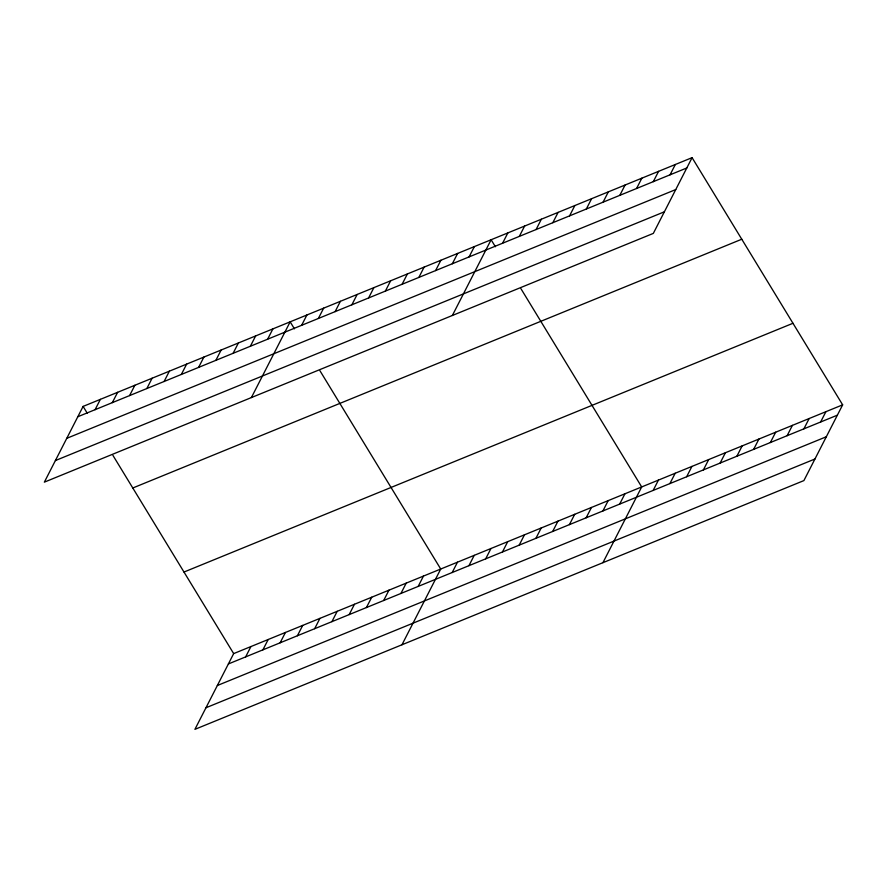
<?xml version="1.0" encoding="UTF-8"?>
<svg xmlns="http://www.w3.org/2000/svg" width="887" height="887" viewBox="0 0 887 887"><rect width="100%" height="100%" fill="white"/><g stroke="black" fill="none" stroke-linecap="round" stroke-linejoin="round"><path stroke-width="1.33" d="M692.082 157.653L83.101 406.412L44.35 482.151L653.331 233.392L692.082 157.653L842.65 404.849L803.899 480.588L194.918 729.347L233.669 653.608L842.65 404.849M95.075 409.694L100.364 399.361M112.327 402.643L117.616 392.32M129.591 395.591L134.868 385.268M146.843 388.539L152.12 378.217M164.095 381.499L169.373 371.176M181.347 374.447L186.636 364.125M198.599 367.395L203.888 357.073M215.863 360.355L221.14 350.032M233.115 353.303L238.392 342.981M250.367 346.252L255.644 335.929M267.619 339.211L272.908 328.877M251.398 397.564L290.16 321.837L294.417 328.822M301.624 325.318L306.902 314.996M318.366 318.477L323.655 308.155M335.12 311.636L340.397 301.314M351.862 304.795L357.151 294.473M368.604 297.954L373.893 287.632M385.357 291.113L390.635 280.791M402.099 284.272L407.388 273.95M418.852 277.431L424.13 267.109M435.595 270.59L440.883 260.268M245.644 656.89L250.921 646.568M452.348 263.749L457.625 253.427M262.896 649.838L268.184 639.516M469.09 256.908L474.379 246.586M280.148 642.787L285.437 632.464M452.37 315.484L491.121 239.745L495.378 246.741M297.411 635.746L302.689 625.424M502.585 243.226L507.863 232.904M314.663 628.695L319.941 618.372M519.327 236.385L524.616 226.063M331.915 621.643L337.193 611.32M536.081 229.545L541.358 219.222M349.168 614.602L354.456 604.28M552.823 222.704L558.111 212.381M366.42 607.551L371.708 597.228M569.576 215.863L574.854 205.54M383.683 600.499L388.961 590.177M586.318 209.022L591.607 198.699M400.935 593.458L406.213 583.136M603.071 202.181L608.349 191.858M418.187 586.407L423.465 576.084M619.813 195.34L625.091 185.017M401.966 644.771L440.728 569.033L319.974 370.777M636.556 188.499L641.844 178.176M452.193 572.514L457.47 562.192M653.309 181.658L658.586 171.335M468.935 565.673L474.223 555.351M670.051 174.817L675.34 164.494M485.677 558.832L490.966 548.51M502.43 551.991L507.708 541.669M519.172 545.15L524.461 534.828M535.925 538.309L541.203 527.987M552.668 531.468L557.956 521.146M569.421 524.627L574.698 514.305M586.163 517.786L591.452 507.464M602.905 510.945L608.194 500.623M619.658 504.104L624.936 493.782M602.927 562.68L641.689 486.941L520.935 288.685M653.154 490.422L658.431 480.1M669.896 483.581L675.184 473.259M686.649 476.74L691.927 466.418M703.391 469.899L708.68 459.577M720.133 463.058L725.422 452.736M736.886 456.217L742.164 445.895M753.628 449.376L758.917 439.054M770.382 442.535L775.659 432.213M787.124 435.694L792.413 425.372M803.877 428.853L809.155 418.531M820.619 422.012L825.908 411.69M77.823 416.735L686.804 167.976M66.78 438.322L675.75 189.563M55.393 460.564L664.374 211.805M132.795 487.994L741.776 239.224M183.986 572.037L792.967 323.278M228.391 663.942L837.372 415.171M217.348 685.518L826.318 436.759M205.961 707.759L814.942 459M83.101 406.412L87.369 413.409M112.915 455.364L233.669 653.608"/></g></svg>
